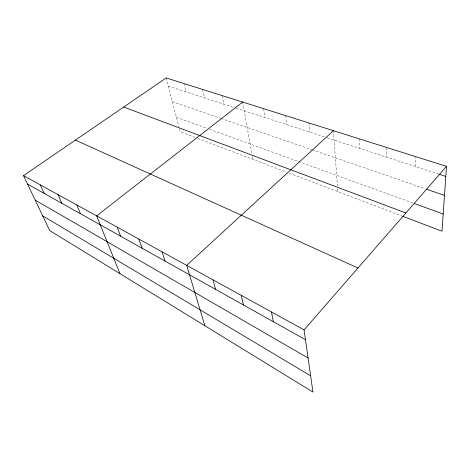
<?xml version="1.0" encoding="UTF-8"?>
<svg xmlns="http://www.w3.org/2000/svg" width="470" height="470" viewBox="0 0 470 470"><rect width="100%" height="100%" fill="white"/><g stroke="black" fill="none" stroke-linecap="round" stroke-linejoin="round"><path stroke-width="0.35" stroke-dasharray="2.35 1.76" d="M415.41 166.515L415.703 156.628M168.336 86.122L235.411 107.947M236.087 108.171L326.486 137.581M327.179 137.804L438.204 173.929M172.396 101.737L220.312 118.229M220.994 118.463L311.634 149.66M312.309 149.895L425.197 188.752M176.426 117.236L206.906 128.292M209.567 129.262L412.954 203.04M195.115 137.416L180.198 131.753L179.117 127.605M197.829 138.45L286.594 172.173M289.267 173.189L402.185 216.088M166.21 77.944L178.941 126.912M183.976 83.542L185.979 91.867M202.599 89.417L204.468 97.877M222.145 95.58L223.867 104.193M242.69 102.061L251.832 153.749M252.325 156.545L252.825 159.342M263.652 108.676L265.015 117.582M285.701 115.626L286.865 124.691M308.931 122.952L309.859 132.17M333.43 130.684L337.419 185.973M337.619 188.805L337.824 191.637M359.309 138.844L359.697 148.385M386.687 147.48L386.757 157.192"/><path stroke-width="0.7" d="M446.5 166.345L304.066 329.893L312.95 392.056L49.726 230.576L23.5 175.651L166.21 77.944L446.5 166.345L442.006 231.216L402.872 216.347M333.43 130.684L186.672 265.356L204.873 325.757M242.69 102.061L96.65 215.865L120.003 273.687M438.898 174.153L445.801 176.403M426.572 189.228L444.491 195.397M414.317 203.534L443.198 214.009M123.71 107.043L405.904 212.957M75.423 140.101L357.952 268.017M23.5 175.651L304.066 329.893M27.524 184.076L305.465 339.687M35.162 200.073L308.085 358.028M42.705 215.871L310.623 375.8M40.279 184.875L44.221 193.423M58.004 194.621L61.852 203.299M76.763 204.932L80.505 213.738M117.13 227.128L120.584 236.181M138.873 239.077L142.157 248.254M162.009 251.797L165.088 261.097M213.016 279.838L215.571 289.361M241.222 295.342L243.454 304.971M271.495 311.986L273.34 321.703"/></g></svg>
